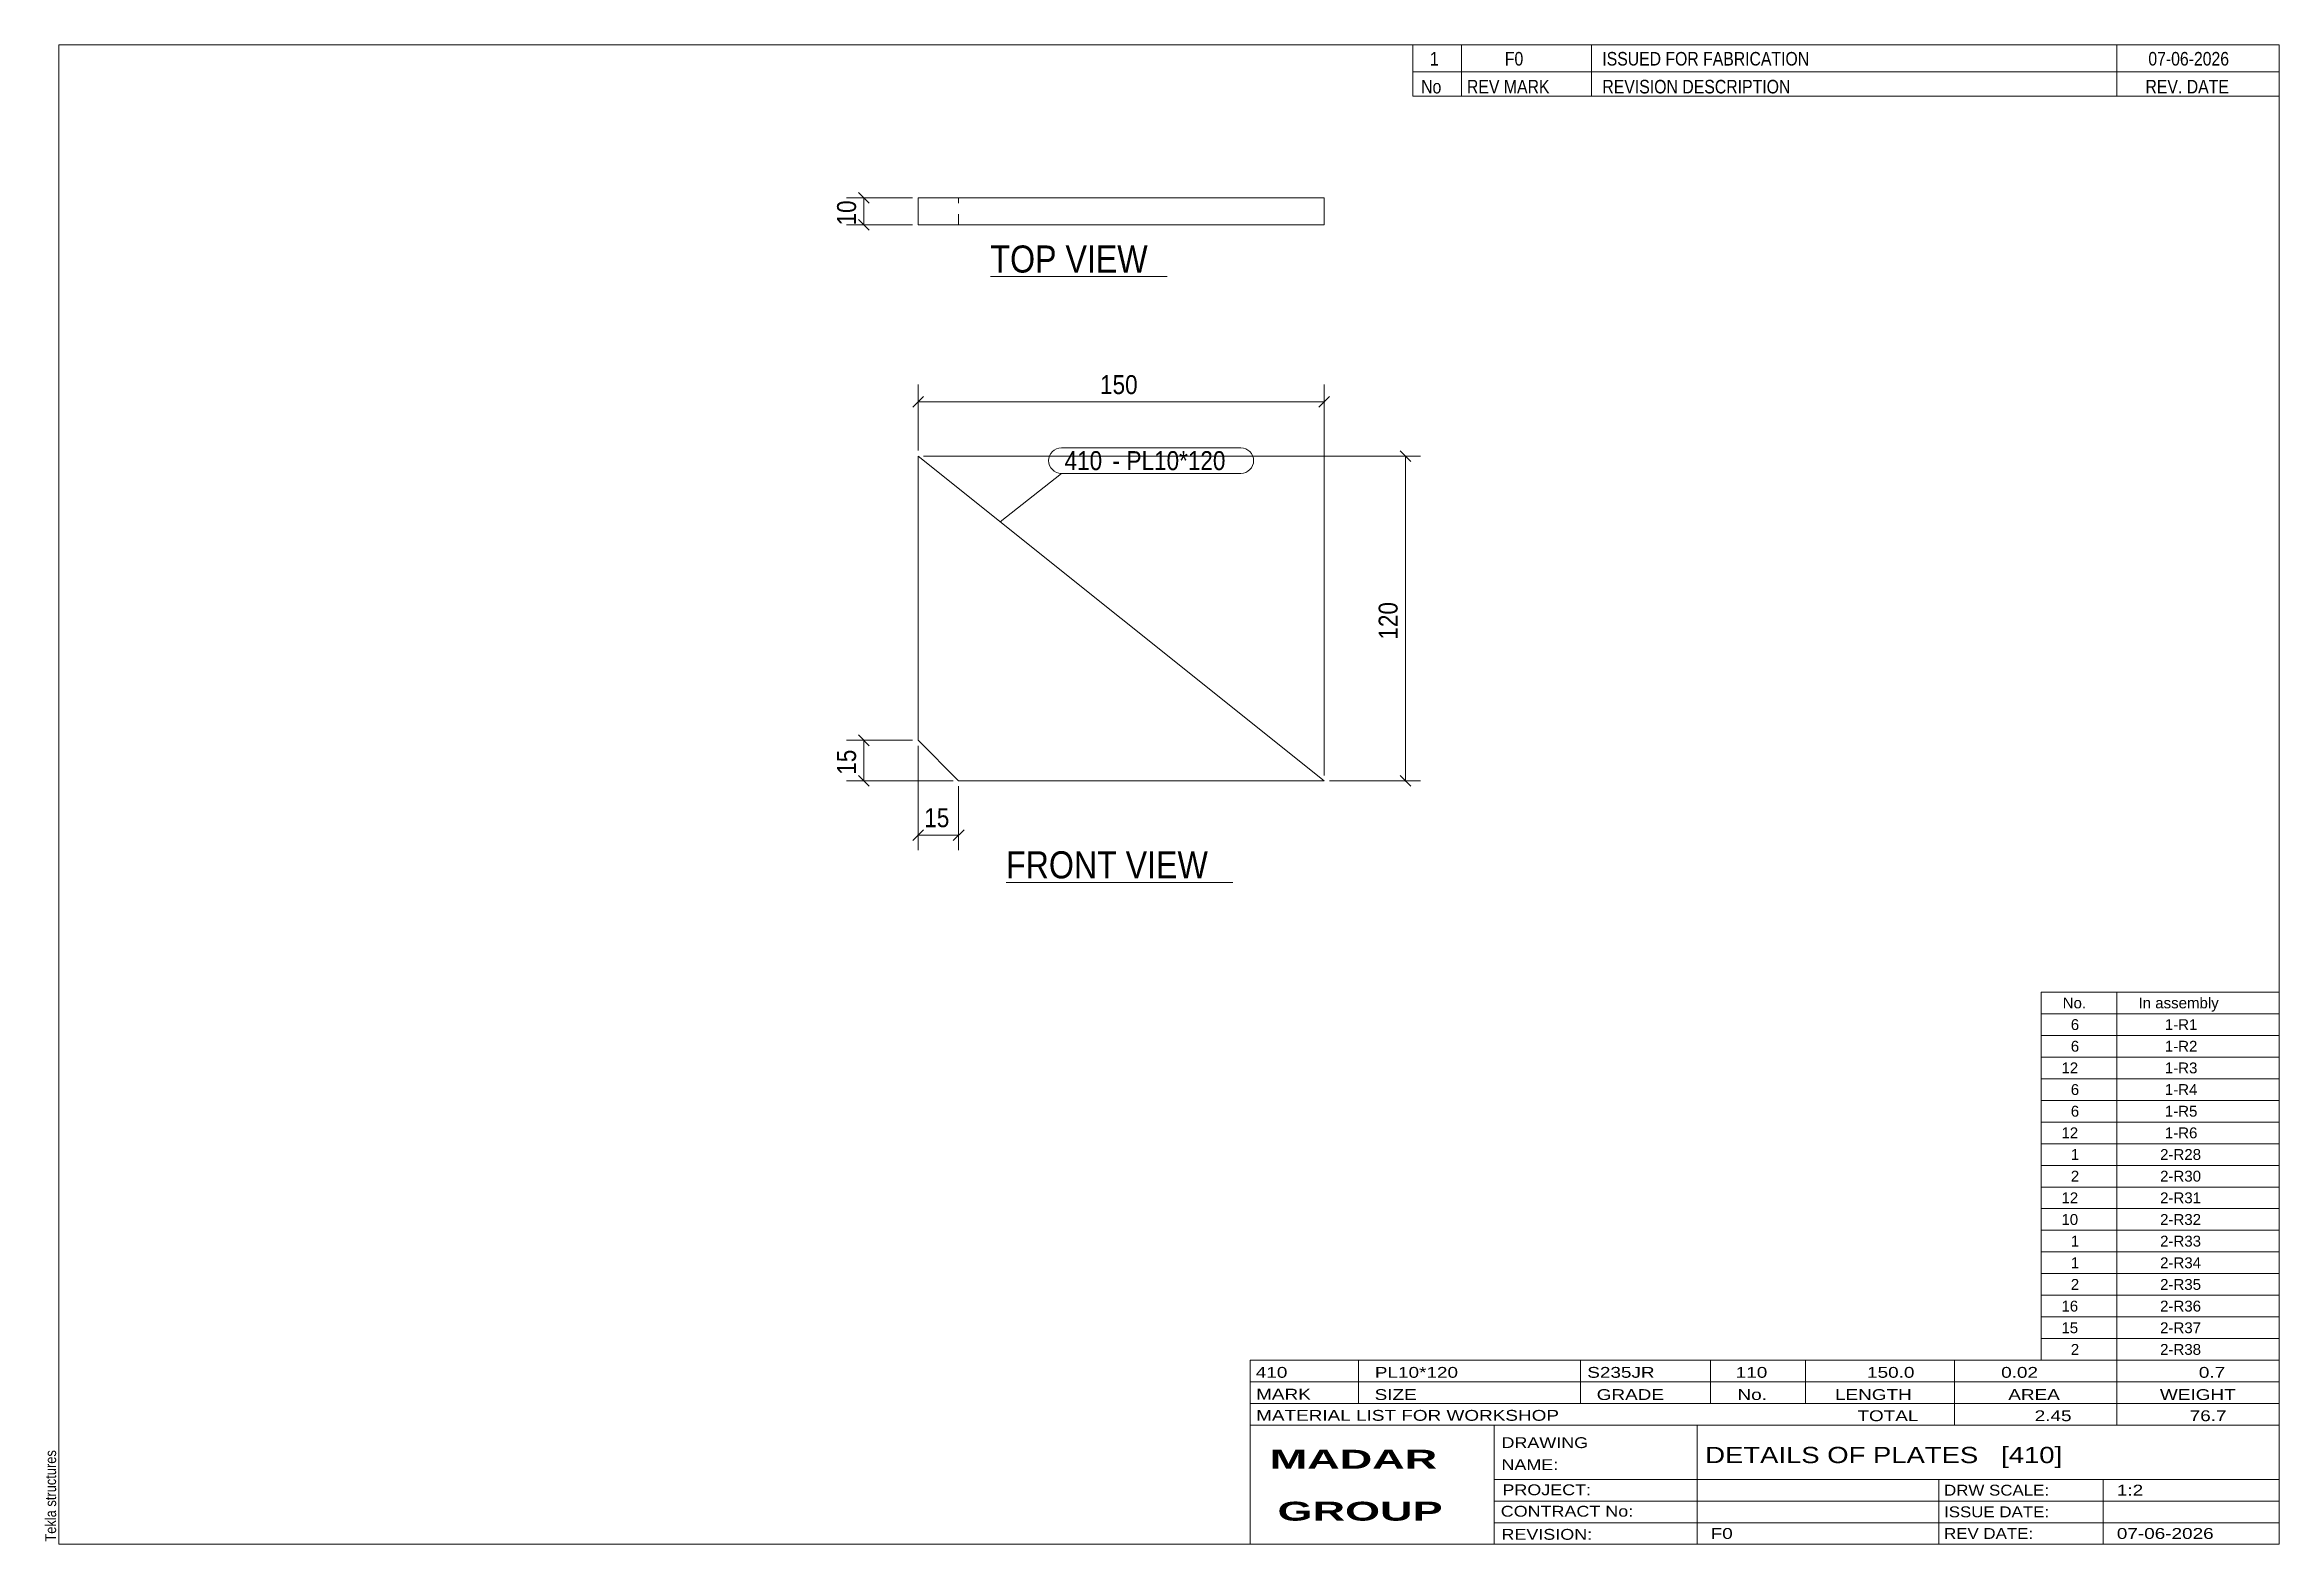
# Model space of a CAD drawing. Header units: millimetres. Extents: x 2 to 415, y 5 to 282.
import ezdxf

# ---------------------------------------------------------------- set-up
doc = ezdxf.new("R2010")
doc.units = ezdxf.units.MM
doc.linetypes.add('XKITLINE00', pattern=[0])
doc.linetypes.add('XKITLINE02', pattern=[4, 2, -2])
for name, color, linetype, lineweight in [('Dimensions', 7, 'Continuous', 0), ('DrawingSheet', 5, 'Continuous', 0), ('OtherObjectType', 7, 'Continuous', 0), ('Part', 2, 'Continuous', 0), ('PartMark', 7, 'Continuous', 0)]:
    doc.layers.add(name, color=color, linetype=linetype, lineweight=lineweight)
doc.styles.add('ARIAL', font='ARIAL.TTF')
doc.styles.add('ARIAL_BOLD', font='ARIALBD.TTF')
doc.styles.add('ARIAL_NARROW', font='ARIALN.TTF')

# ---------------------------------------------------------------- blocks, each defined once
blk = doc.blocks.new('*A1')
at = {"layer": 'Part', "color": 2, "linetype": 'XKITLINE00', "lineweight": 0}
for p, q in [((163.65, 153.51), (163.65, 206.01)), ((163.65, 206.01), (238.65, 146.01)), ((171.15, 146.01), (163.65, 153.51)), ((238.65, 146.01), (171.15, 146.01))]:
    blk.add_line(p, q, dxfattribs=at)
blk = doc.blocks.new('*A2')
at = {"layer": 'Part', "color": 2, "linetype": 'XKITLINE00', "lineweight": 0}
for p, q in [((163.65, 248.7), (163.65, 253.7)), ((163.65, 253.7), (238.65, 253.7)), ((238.65, 253.7), (238.65, 248.7)), ((163.65, 248.7), (238.65, 248.7))]:
    blk.add_line(p, q, dxfattribs=at)
at = {"layer": 'Part', "color": 7, "linetype": 'XKITLINE02', "lineweight": 0}
blk.add_line((171.15, 248.7), (171.15, 253.7), dxfattribs=at)
blk = doc.blocks.new('*A3')
at = {"layer": 'DrawingSheet', "color": 5, "linetype": 'XKITLINE00', "lineweight": 0}
for p, q in [((415, 282), (5, 282)), ((5, 282), (5, 5)), ((415, 5), (415, 282)), ((5, 5), (415, 5))]:
    blk.add_line(p, q, dxfattribs=at)
at = {"layer": 'DrawingSheet', "color": 5, "style": 'ARIAL', "width": 0.85}
blk.add_text('Tekla structures', height=2, rotation=90, dxfattribs=at).set_placement((4.5, 5.5))
blk = doc.blocks.new('*A4')
at = {"layer": 'OtherObjectType', "color": 7, "linetype": 'XKITLINE00', "lineweight": 0}
for p, q in [((371, 107), (415, 107)), ((371, 103), (371, 107)), ((385, 103), (385, 107)), ((415, 103), (415, 107)), ((371, 103), (415, 103)), ((371, 99), (371, 103)), ((385, 99), (385, 103)), ((415, 99), (415, 103)), ((371, 99), (415, 99)), ((371, 95), (371, 99)), ((371, 95), (415, 95)), ((371, 91), (371, 95)), ((385, 95), (385, 99)), ((385, 91), (385, 95)), ((415, 95), (415, 99)), ((415, 91), (415, 95)), ((371, 91), (415, 91)), ((371, 87), (371, 91)), ((385, 87), (385, 91)), ((415, 87), (415, 91)), ((371, 87), (415, 87)), ((371, 83), (371, 87)), ((385, 83), (385, 87)), ((415, 83), (415, 87)), ((371, 83), (415, 83)), ((371, 79), (371, 83)), ((385, 79), (385, 83)), ((415, 79), (415, 83)), ((371, 79), (415, 79)), ((371, 75), (371, 79)), ((385, 75), (385, 79)), ((415, 75), (415, 79)), ((371, 75), (415, 75)), ((371, 71), (371, 75)), ((385, 71), (385, 75)), ((415, 71), (415, 75)), ((371, 71), (415, 71)), ((371, 67), (371, 71)), ((385, 67), (385, 71)), ((415, 67), (415, 71)), ((371, 67), (415, 67)), ((371, 63), (371, 67)), ((385, 63), (385, 67)), ((415, 63), (415, 67)), ((371, 63), (415, 63)), ((371, 59), (371, 63)), ((385, 59), (385, 63)), ((415, 59), (415, 63)), ((371, 59), (415, 59)), ((371, 55), (371, 59)), ((385, 55), (385, 59)), ((415, 55), (415, 59)), ((371, 55), (415, 55)), ((371, 51), (371, 55)), ((385, 51), (385, 55)), ((415, 51), (415, 55)), ((371, 51), (415, 51)), ((371, 47), (371, 51)), ((385, 47), (385, 51)), ((415, 47), (415, 51)), ((371, 47), (415, 47)), ((371, 43), (371, 47)), ((385, 43), (385, 47)), ((415, 43), (415, 47)), ((371, 43), (415, 43)), ((371, 39), (371, 43)), ((385, 39), (385, 43)), ((415, 39), (415, 43)), ((371, 39), (415, 39))]:
    blk.add_line(p, q, dxfattribs=at)
at = {"layer": 'OtherObjectType', "color": 7, "style": 'ARIAL_NARROW', "width": 1.211571}
for s, p in [('No.', (375, 104)), ('In assembly', (389, 104)), ('6', (376.5, 100)), ('1-R1', (393.86, 100)), ('6', (376.5, 96)), ('1-R2', (393.86, 96)), ('12', (374.77, 92)), ('1-R3', (393.86, 92)), ('6', (376.5, 88)), ('1-R4', (393.86, 88)), ('6', (376.5, 84)), ('1-R5', (393.86, 84)), ('12', (374.77, 80)), ('1-R6', (393.86, 80)), ('1', (376.5, 76)), ('2-R28', (392.99, 76)), ('2', (376.5, 72)), ('2-R30', (392.99, 72)), ('12', (374.77, 68)), ('10', (374.77, 64)), ('2-R31', (392.99, 68)), ('2-R32', (392.99, 64)), ('1', (376.5, 60)), ('2-R33', (392.99, 60)), ('1', (376.5, 56)), ('2-R34', (392.99, 56)), ('2', (376.5, 52)), ('2-R35', (392.99, 52)), ('16', (374.77, 48)), ('2-R36', (392.99, 48)), ('15', (374.77, 44)), ('2-R37', (392.99, 44)), ('2', (376.5, 40)), ('2-R38', (392.99, 40))]:
    blk.add_text(s, height=2, dxfattribs=at).set_placement(p)
blk = doc.blocks.new('*A5')
at = {"layer": 'OtherObjectType', "color": 7, "linetype": 'XKITLINE00', "lineweight": 0}
for p, q in [((255, 282), (415, 282)), ((415, 282), (255, 282)), ((255, 282), (255, 277)), ((264, 282), (264, 277)), ((288, 282), (288, 277)), ((385, 282), (385, 277)), ((415, 282), (415, 277)), ((255, 277), (415, 277)), ((255, 277), (255, 272.5)), ((255, 277), (415, 277)), ((264, 277), (264, 272.5)), ((288, 277), (288, 272.5)), ((385, 277), (385, 272.5)), ((415, 277), (415, 272.5)), ((415, 272.5), (255, 272.5))]:
    blk.add_line(p, q, dxfattribs=at)
at = {"layer": 'OtherObjectType', "color": 7, "style": 'ARIAL_NARROW'}
for s, width, p in [('1', 1.017001, (258.16, 278.15)), ('F0', 1.017001, (272, 278.15)), ('ISSUED FOR FABRICATION', 1.017001, (290, 278.15)), ('07-06-2026', 1.017001, (390.82, 278.15)), ('No', 1.02, (256.54, 273)), ('REV MARK', 1.02, (265, 273)), ('REVISION DESCRIPTION', 1.02, (290, 273)), ('REV. DATE', 1.02, (390.28, 273))]:
    blk.add_text(s, height=2.5, dxfattribs=dict(at, width=width)).set_placement(p)
blk = doc.blocks.new('*A6')
at = {"layer": 'OtherObjectType', "color": 7, "linetype": 'XKITLINE00', "lineweight": 0}
for p, q in [((225, 39), (415, 39)), ((225, 39), (225, 35)), ((225, 39), (415, 39)), ((245, 35), (245, 39)), ((286, 35), (286, 39)), ((310, 35), (310, 39)), ((327.5, 35), (327.5, 39)), ((355, 35), (355, 39)), ((385, 35), (385, 39)), ((415, 35), (415, 39)), ((225, 35), (415, 35)), ((225, 35), (225, 5)), ((225, 35), (415, 35)), ((245, 31), (245, 35)), ((286, 31), (286, 35)), ((310, 31), (310, 35)), ((327.5, 31), (327.5, 35)), ((355, 31), (355, 35)), ((385, 31), (385, 35)), ((415, 31), (415, 35)), ((225, 31), (415, 31)), ((355, 27), (355, 31)), ((385, 27), (385, 31)), ((415, 27), (415, 31)), ((225, 27), (415, 27)), ((270, 21), (270, 27)), ((307.5, 17), (307.5, 27)), ((415, 21), (415, 27)), ((270, 21), (270, 5)), ((415, 17), (415, 21)), ((270, 17), (415, 17)), ((307.5, 5), (307.5, 17)), ((352.16, 13), (352.16, 17)), ((382.5, 5), (382.5, 17)), ((415, 13), (415, 17)), ((270, 13), (415, 13)), ((352.16, 5), (352.16, 13)), ((415, 9), (415, 13)), ((270, 9), (415, 9)), ((415, 5), (415, 9)), ((225, 5), (415, 5)), ((262.5, 5), (415, 5))]:
    blk.add_line(p, q, dxfattribs=at)
at = {"layer": 'OtherObjectType', "color": 7, "style": 'ARIAL_NARROW'}
for s, height, width, p in [('410', 2, 1.525501, (226.01, 35.76)), ('PL10*120', 2, 1.525501, (248, 35.76)), ('S235JR', 2, 1.525501, (287.22, 35.76)), ('110', 2, 1.525501, (314.63, 35.76)), ('150.0', 2, 1.525501, (338.88, 35.76)), ('0.02', 2, 1.525501, (363.64, 35.76)), ('0.7', 2, 1.525501, (400.14, 35.76)), ('MARK', 2, 1.525501, (226.08, 31.73)), ('SIZE', 2, 1.525501, (247.96, 31.66)), ('GRADE', 2, 1.525501, (288.96, 31.66)), ('No.', 2, 1.525501, (314.96, 31.66)), ('LENGTH', 2, 1.525501, (332.96, 31.66)), ('AREA', 2, 1.525501, (364.96, 31.66)), ('WEIGHT', 2, 1.525501, (392.96, 31.66)), ('MATERIAL LIST FOR WORKSHOP', 2, 1.525501, (226.08, 27.82)), ('TOTAL', 2, 1.525501, (337.1, 27.75)), ('2.45', 2, 1.525501, (369.83, 27.75)), ('76.7', 2, 1.525501, (398.45, 27.75)), ('DRAWING', 2, 1.445, (271.38, 22.78)), ('NAME:', 2, 1.445, (271.38, 18.72)), ('DETAILS OF PLATES   [410]', 3, 1.474651, (309, 20)), ('PROJECT:', 2, 1.445, (271.55, 14.07)), ('DRW SCALE:', 2, 1.36, (353.1, 14)), ('1:2', 2, 1.525501, (385, 14)), ('CONTRACT No:', 2, 1.445, (271.25, 10.11)), ('ISSUE DATE:', 2, 1.36, (353.1, 10)), ('REVISION:', 2, 1.445, (271.38, 5.84)), ('F0', 2, 1.525501, (310, 6)), ('REV DATE:', 2, 1.36, (353.1, 6)), ('07-06-2026', 2, 1.525501, (385, 6))]:
    blk.add_text(s, height=height, dxfattribs=dict(at, width=width)).set_placement(p)
at = {"layer": 'OtherObjectType', "color": 1, "style": 'ARIAL_BOLD', "width": 1.7}
for s, p in [('MADAR ', (228.58, 18.97)), ('GROUP', (230.03, 9.37))]:
    blk.add_text(s, height=3.5, dxfattribs=at).set_placement(p)
blk = doc.blocks.new('*A7')
at = {"layer": 'Dimensions', "color": 7, "linetype": 'XKITLINE00', "lineweight": 0}
for p, q in [((252.66, 207), (254.64, 205.02)), ((164.65, 206.01), (256.45, 206.01)), ((253.65, 146.01), (253.65, 206.01)), ((239.65, 146.01), (256.45, 146.01)), ((252.66, 147), (254.64, 145.02))]:
    blk.add_line(p, q, dxfattribs=at)
at = {"layer": 'Dimensions', "color": 3}
for p in [(253.65, 206.01), (253.65, 146.01)]:
    blk.add_point(p, dxfattribs=at)
at = {"layer": 'Dimensions', "color": 3, "style": 'ARIAL', "width": 0.85}
blk.add_text('120', height=3.5, rotation=90.0002, dxfattribs=at).set_placement((252.2, 172.11))
blk = doc.blocks.new('*A8')
at = {"layer": 'Dimensions', "color": 7, "linetype": 'XKITLINE00', "lineweight": 0}
for p, q in [((162.65, 153.51), (150.45, 153.51)), ((152.66, 154.5), (154.64, 152.52)), ((153.65, 146.01), (153.65, 153.51)), ((170.15, 146.01), (150.45, 146.01)), ((152.66, 147), (154.64, 145.02))]:
    blk.add_line(p, q, dxfattribs=at)
at = {"layer": 'Dimensions', "color": 3}
for p in [(153.65, 153.51), (153.65, 146.01)]:
    blk.add_point(p, dxfattribs=at)
at = {"layer": 'Dimensions', "color": 3, "style": 'ARIAL', "width": 0.85}
blk.add_text('15', height=3.5, rotation=90.0002, dxfattribs=at).set_placement((152.2, 147.16))
blk = doc.blocks.new('*A9')
at = {"layer": 'Dimensions', "color": 7, "linetype": 'XKITLINE00', "lineweight": 0}
for p, q in [((163.65, 207.01), (163.65, 219.21)), ((238.65, 147.01), (238.65, 219.21)), ((164.64, 217), (162.66, 215.02)), ((163.65, 216.01), (238.65, 216.01)), ((239.64, 217), (237.66, 215.02))]:
    blk.add_line(p, q, dxfattribs=at)
at = {"layer": 'Dimensions', "color": 3}
for p in [(163.65, 216.01), (238.65, 216.01)]:
    blk.add_point(p, dxfattribs=at)
at = {"layer": 'Dimensions', "color": 3, "style": 'ARIAL', "width": 0.85}
blk.add_text('150', height=3.5, dxfattribs=at).set_placement((197.26, 217.46))
blk = doc.blocks.new('*A10')
at = {"layer": 'Dimensions', "color": 7, "linetype": 'XKITLINE00', "lineweight": 0}
for p, q in [((163.65, 152.51), (163.65, 133.21)), ((171.15, 145.01), (171.15, 133.21)), ((164.64, 137), (162.66, 135.02)), ((172.14, 137), (170.16, 135.02)), ((163.65, 136.01), (171.15, 136.01))]:
    blk.add_line(p, q, dxfattribs=at)
at = {"layer": 'Dimensions', "color": 3}
for p in [(163.65, 136.01), (171.15, 136.01)]:
    blk.add_point(p, dxfattribs=at)
at = {"layer": 'Dimensions', "color": 3, "style": 'ARIAL', "width": 0.85}
blk.add_text('15', height=3.5, dxfattribs=at).set_placement((164.8, 137.46))
blk = doc.blocks.new('*A11')
at = {"layer": 'PartMark', "color": 7, "linetype": 'XKITLINE00', "lineweight": 0}
for p, q in [((190.11, 207.52), (223.26, 207.52)), ((178.8, 193.86), (190.11, 202.82)), ((190.11, 202.82), (223.26, 202.82))]:
    blk.add_line(p, q, dxfattribs=at)
for centre, start, end in [((190.11, 205.17), 90, 270), ((223.26, 205.17), 270, 90)]:
    blk.add_arc(centre, 2.35, start, end, dxfattribs=at)
at = {"layer": 'PartMark', "color": 1, "style": 'ARIAL', "width": 0.85}
blk.add_text('410', height=3.5, dxfattribs=at).set_placement((190.71, 203.42))
at = {"layer": 'PartMark', "color": 3, "style": 'ARIAL', "width": 0.85}
for s, p in [('PL10*120', (202.15, 203.42)), ('-', (199.55, 203.42))]:
    blk.add_text(s, height=3.5, dxfattribs=at).set_placement(p)
blk = doc.blocks.new('*A12')
at = {"layer": 'OtherObjectType', "color": 7, "linetype": 'XKITLINE00', "lineweight": 0}
blk.add_line((179.9, 127.26), (221.75, 127.26), dxfattribs=at)
at = {"layer": 'OtherObjectType', "color": 3, "style": 'ARIAL', "width": 0.85}
blk.add_text('FRONT VIEW', height=5, dxfattribs=at).set_placement((179.9, 128.01))
blk = doc.blocks.new('*A13')
at = {"layer": 'Dimensions', "color": 7, "linetype": 'XKITLINE00', "lineweight": 0}
for p, q in [((162.65, 253.7), (150.45, 253.7)), ((152.66, 254.69), (154.64, 252.71)), ((153.65, 248.7), (153.65, 253.7)), ((162.65, 248.7), (150.45, 248.7)), ((152.66, 249.69), (154.64, 247.71))]:
    blk.add_line(p, q, dxfattribs=at)
at = {"layer": 'Dimensions', "color": 3}
for p in [(153.65, 253.7), (153.65, 248.7)]:
    blk.add_point(p, dxfattribs=at)
at = {"layer": 'Dimensions', "color": 3, "style": 'ARIAL', "width": 0.85}
blk.add_text('10', height=3.5, rotation=90.0002, dxfattribs=at).set_placement((152.2, 248.61))
blk = doc.blocks.new('*A14')
at = {"layer": 'OtherObjectType', "color": 7, "linetype": 'XKITLINE00', "lineweight": 0}
blk.add_line((177.02, 239.16), (209.63, 239.16), dxfattribs=at)
at = {"layer": 'OtherObjectType', "color": 3, "style": 'ARIAL', "width": 0.85}
blk.add_text('TOP VIEW', height=5, dxfattribs=at).set_placement((177.02, 239.91))

msp = doc.modelspace()

# ---------------------------------------------------------------- block references
at = {"lineweight": 0}
for name in ['*A3', '*A5', '*A13', '*A2', '*A14', '*A9', '*A7', '*A11', '*A1', '*A8', '*A10', '*A12', '*A4', '*A6']:
    msp.add_blockref(name, (0, 0), dxfattribs=at)

doc.saveas('drawing.dxf')
